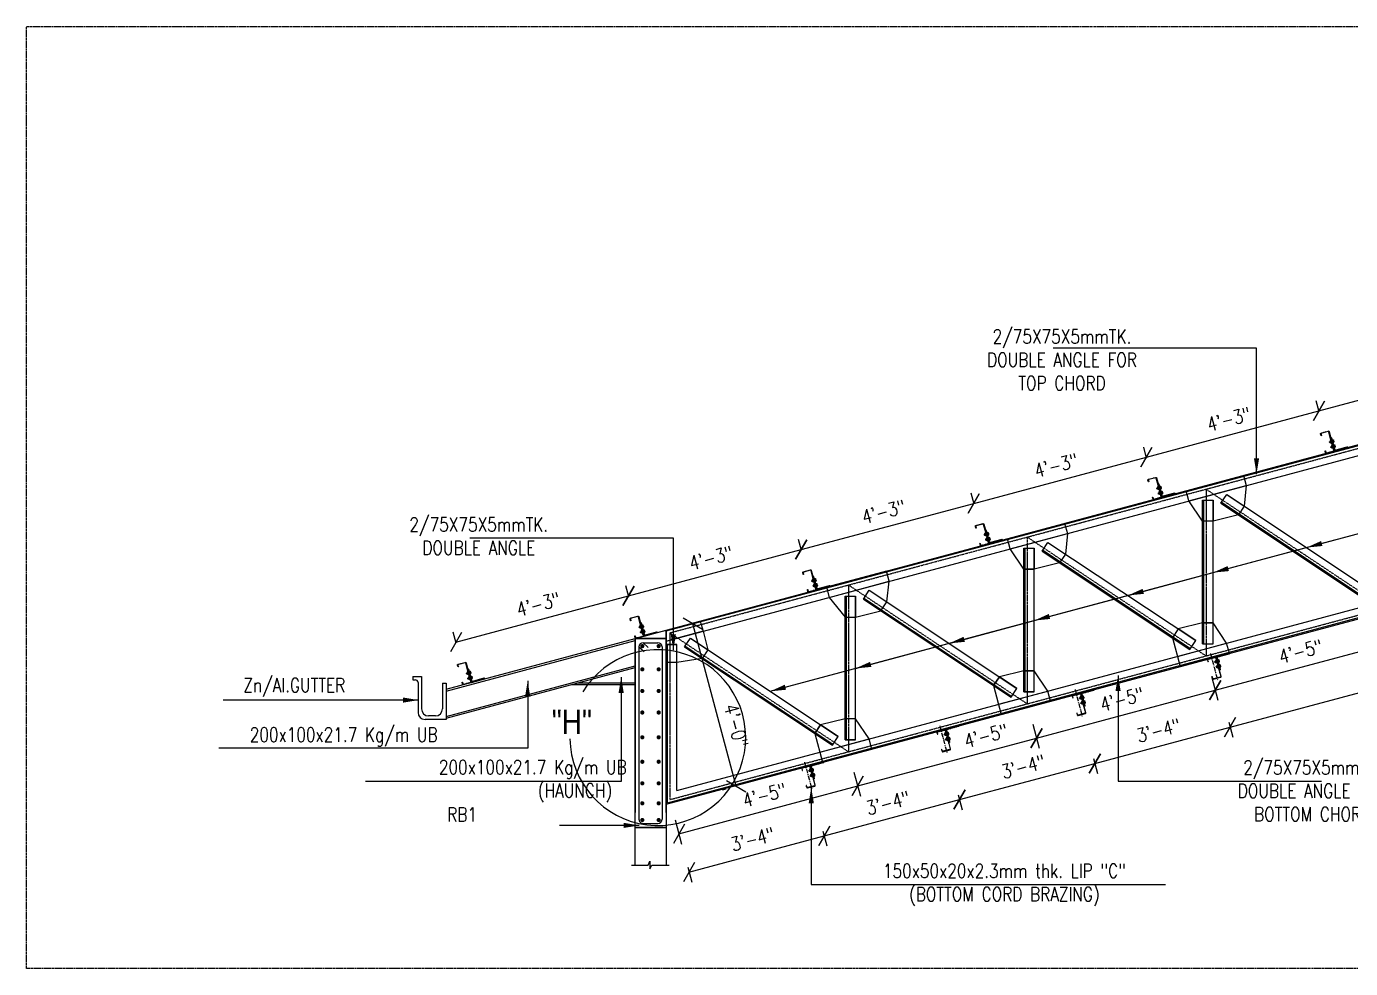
# Model space of a CAD drawing. Extents: x -95606 to 113309, y -42160 to -940.
# Drawn here: x 103892.6 to 104270.7, y -20393.7 to -20124.7 of the extents above; entities that cross this region are included whole.
import ezdxf

# ---------------------------------------------------------------- set-up
doc = ezdxf.new("R2010")
doc.units = 0
doc.header["$LTSCALE"] = 0.02
doc.header["$MEASUREMENT"] = 0
doc.header["$PDMODE"] = 3
doc.header["$PDSIZE"] = -2
for name, pattern in [('CENTER', [50.8, 31.75, -6.35, 6.35, -6.35]), ('CENTERX2', [101.6, 63.5, -12.7, 12.7, -12.7]), ('DASHEDX2', [1.5, 1, -0.5])]:
    doc.linetypes.add(name, pattern=pattern)
doc.layers.get('0').update_dxf_attribs({"linetype": 'CONTINUOUS'})
doc.layers.get('DEFPOINTS').update_dxf_attribs({"linetype": 'CONTINUOUS'})
for name, color, linetype in [('5T', 4, 'CONTINUOUS'), ('A-C PURLIN', 1, 'CONTINUOUS'), ('A-DIM', 1, 'CONTINUOUS'), ('A-GRID', 7, 'CENTERX2'), ('A-OL', 2, 'CONTINUOUS'), ('A-P FRAME', 4, 'CONTINUOUS'), ('A-WELD', 6, 'CONTINUOUS'), ('DIM', 7, 'CONTINUOUS'), ('dimentions', 8, 'CONTINUOUS'), ('EXLINE', 33, 'CONTINUOUS'), ('G-GRID', 7, 'CENTERX2'), ('GUSSET', 1, 'CONTINUOUS'), ('OL', 2, 'CONTINUOUS'), ('RF', 5, 'CONTINUOUS'), ('RF5', 6, 'CONTINUOUS'), ('S-DIM', 7, 'CONTINUOUS'), ('S-TXT', 2, 'CONTINUOUS')]:
    doc.layers.add(name, color=color, linetype=linetype)
doc.layers.add('Layer4', color=4, linetype='CONTINUOUS', lineweight=25)
doc.styles.add('ROMANC', font='romanc.shx')
doc.styles.add('style9', font='romans.shx', dxfattribs={"width": 0.8, "height": 4})
doc.dimstyles.new('TEXT-14', dxfattribs={"dimtxt": 4, "dimasz": 4.5, "dimexe": 3, "dimexo": 6, "dimgap": 2, "dimtad": 1, "dimdec": 0, "dimrnd": 0.5, "dimzin": 1, "dimdsep": 46, "dimlunit": 4, "dimtxsty": 'style9', "dimblk": 'OBLIQUE', "dimcen": 72.09, "dimclrd": 1, "dimclre": 1, "dimclrt": 2, "dimadec": 0, "dimazin": 0, "dimtfac": 1, "dimtdec": 0, "dimtofl": 0, "dimtmove": 0, "dimatfit": 3, "dimfxl": 1, "dimfrac": 2, "dimtolj": 1, "dimtzin": 0, "dimlwd": -1, "dimarcsym": 0})

# ---------------------------------------------------------------- blocks, each defined once
blk = doc.blocks.new('_Oblique')
at = {"color": 0, "linetype": 'ByBlock', "lineweight": -2}
blk.add_line((-0.5, -0.5), (0.5, 0.5), dxfattribs=at)
blk = doc.blocks.new('*D17')
at = {"layer": 'DEFPOINTS', "color": 0, "lineweight": -2, "transparency": 16777216}
for p in [(104127.35, -20331.82), (104129.97, -20341.6), (104076.29, -20345.5)]:
    blk.add_point(p, dxfattribs=at)
at = {"layer": 'dimentions', "color": 1, "lineweight": -2, "transparency": 16777216}
for p, q in [((104128.9, -20337.61), (104130.74, -20344.5)), ((104077.84, -20351.29), (104079.69, -20358.18))]:
    blk.add_line(p, q, dxfattribs=at)
at = {"layer": 'dimentions', "color": 1, "transparency": 16777216}
blk.add_line((104078.91, -20355.28), (104129.97, -20341.6), dxfattribs=at)
at = {"layer": 'dimentions', "color": 1, "transparency": 16777216, "xscale": 4.5, "yscale": 4.5, "zscale": 4.5}
for p, rotation in [((104129.97, -20341.6), 15.00003842731203), ((104078.91, -20355.28), 195.000038427312)]:
    blk.add_blockref('_Oblique', p, dxfattribs=dict(at, rotation=rotation))
at = {"layer": 'dimentions', "color": 2, "transparency": 16777216, "insert": (104103.31, -20344.21), "char_height": 4, "attachment_point": 5, "rotation": 15, "style": 'style9'}
blk.add_mtext('\\A1;4\'-5"', dxfattribs=at)
blk = doc.blocks.new('*D18')
at = {"layer": 'DEFPOINTS', "color": 0, "lineweight": -2, "transparency": 16777216}
for p in [(104178.4, -20318.14), (104181.02, -20327.92), (104127.35, -20331.82)]:
    blk.add_point(p, dxfattribs=at)
at = {"layer": 'dimentions', "color": 1, "lineweight": -2, "transparency": 16777216}
for p, q in [((104179.96, -20323.93), (104181.8, -20330.82)), ((104128.9, -20337.61), (104130.74, -20344.5))]:
    blk.add_line(p, q, dxfattribs=at)
at = {"layer": 'dimentions', "color": 1, "transparency": 16777216}
blk.add_line((104129.97, -20341.6), (104181.02, -20327.92), dxfattribs=at)
at = {"layer": 'dimentions', "color": 1, "transparency": 16777216, "xscale": 4.5, "yscale": 4.5, "zscale": 4.5}
for p, rotation in [((104181.02, -20327.92), 14.99996157265496), ((104129.97, -20341.6), 194.999961572655)]:
    blk.add_blockref('_Oblique', p, dxfattribs=dict(at, rotation=rotation))
at = {"layer": 'dimentions', "color": 2, "transparency": 16777216, "insert": (104166.57, -20327.26), "char_height": 4, "attachment_point": 5, "rotation": 15, "style": 'style9'}
blk.add_mtext('\\A1;4\'-5"', dxfattribs=at)
blk = doc.blocks.new('*D19')
at = {"layer": 'DEFPOINTS', "color": 0, "lineweight": -2, "transparency": 16777216}
for p in [(104229.46, -20304.46), (104232.08, -20314.24), (104178.4, -20318.14)]:
    blk.add_point(p, dxfattribs=at)
at = {"layer": 'dimentions', "color": 1, "lineweight": -2, "transparency": 16777216}
for p, q in [((104231.01, -20310.25), (104232.86, -20317.14)), ((104179.96, -20323.93), (104181.8, -20330.82))]:
    blk.add_line(p, q, dxfattribs=at)
at = {"layer": 'dimentions', "color": 1, "transparency": 16777216}
blk.add_line((104181.02, -20327.92), (104232.08, -20314.24), dxfattribs=at)
at = {"layer": 'dimentions', "color": 1, "transparency": 16777216, "xscale": 4.5, "yscale": 4.5, "zscale": 4.5}
for p, rotation in [((104232.08, -20314.24), 15.00000000000257), ((104181.02, -20327.92), 195.0000000000026)]:
    blk.add_blockref('_Oblique', p, dxfattribs=dict(at, rotation=rotation))
at = {"layer": 'dimentions', "color": 2, "transparency": 16777216, "insert": (104205.42, -20316.85), "char_height": 4, "attachment_point": 5, "rotation": 15, "style": 'style9'}
blk.add_mtext('\\A1;4\'-5"', dxfattribs=at)
blk = doc.blocks.new('*D20')
at = {"layer": 'DEFPOINTS', "color": 0, "lineweight": -2, "transparency": 16777216}
for p in [(104280.52, -20290.78), (104283.14, -20300.56), (104229.46, -20304.46)]:
    blk.add_point(p, dxfattribs=at)
at = {"layer": 'dimentions', "color": 1, "lineweight": -2, "transparency": 16777216}
for p, q in [((104282.07, -20296.57), (104283.91, -20303.46)), ((104231.01, -20310.25), (104232.86, -20317.14))]:
    blk.add_line(p, q, dxfattribs=at)
at = {"layer": 'dimentions', "color": 1, "transparency": 16777216}
blk.add_line((104232.08, -20314.24), (104283.14, -20300.56), dxfattribs=at)
at = {"layer": 'dimentions', "color": 1, "transparency": 16777216, "xscale": 4.5, "yscale": 4.5, "zscale": 4.5}
for p, rotation in [((104283.14, -20300.56), 15.00005253546827), ((104232.08, -20314.24), 195.0000525354683)]:
    blk.add_blockref('_Oblique', p, dxfattribs=dict(at, rotation=rotation))
at = {"layer": 'dimentions', "color": 2, "transparency": 16777216, "insert": (104256.47, -20303.17), "char_height": 4, "attachment_point": 5, "rotation": 15.0001, "style": 'style9'}
blk.add_mtext('\\A1;4\'-5"', dxfattribs=at)
blk = doc.blocks.new('A BOLT')
at = {"layer": 'GUSSET'}
h = blk.add_hatch(dxfattribs=at)
h.set_pattern_fill('LINE', color=8, scale=12.375, angle=107, style=0)
h.set_pattern_definition([(286.416, (-3737.1646, 76954.9778), (1.483816784, 0.437161318), [])])
edge = h.paths.add_edge_path()
edge.add_line((7, -1.2), (11.8, 0.3))
edge.add_ellipse((11.2, 2.4), major_axis=(1.59, 1.59), ratio=1, start_angle=241.416, end_angle=331.416)
edge.add_line((13.3, 3.1), (13.1, 3.8))
edge.add_line((13.1, 3.8), (12.9, 4.6))
edge.add_ellipse((10.7, 3.9), major_axis=(1.59, 1.59), ratio=1, start_angle=331.416, end_angle=421.416)
edge.add_line((10.1, 6.1), (7.5, 5.3))
edge.add_line((7.5, 5.3), (5.3, 4.7))
edge.add_ellipse((5.9, 2.5), major_axis=(1.59, 1.59), ratio=1, start_angle=331.416, end_angle=421.416, ccw=False)
edge.add_line((8, 3.1), (8.3, 2.4))
edge.add_line((8.3, 2.4), (8.5, 1.6))
edge.add_ellipse((6.3, 1), major_axis=(1.59, 1.59), ratio=1, start_angle=241.416, end_angle=331.416, ccw=False)
at = {"layer": 'A-GRID'}
blk.add_line((15.8, 4.6), (-20.1, -5.9), dxfattribs=at)
at = {"layer": 'A-OL', "color": 1, "linetype": 'DASHEDX2'}
for p, q in [((-12.7, 8.6), (-11.9, 8.9)), ((-2.5, 11.6), (-3.3, 11.4)), ((-6, -14.1), (-5.2, -13.8)), ((4.2, -11.1), (3.3, -11.4))]:
    blk.add_line(p, q, dxfattribs=at)
at = {"layer": 'A-OL', "color": 1}
for p, q in [((-5.2, -13.8), (-11.9, 8.9)), ((3.3, -11.4), (-3.3, 11.4))]:
    blk.add_line(p, q, dxfattribs=at)
at = {"layer": 'OL'}
for p, q in [((-12.7, 8.6), (-6, -14.1)), ((-2.5, 11.6), (4.2, -11.1)), ((9.2, 5.8), (-0.1, 3.1))]:
    blk.add_line(p, q, dxfattribs=at)
for points in [[(-12.3, 7), (-16.9, 5.6, 0.414214), (-18.5, 2.8), (-18.1, 1.6)], [(-10.2, 0.2), (-14.9, -1.2, -0.414214), (-17.7, 0.3), (-18.1, 1.6)], [(-2, 10), (2.7, 11.3, -0.414214), (5.5, 9.8), (5.9, 8.6)], [(0, 3.1), (4.7, 4.5, 0.414214), (6.2, 7.3), (5.9, 8.6)], [(8.3, 2.4), (8, 3.1, 0.414214), (5.3, 4.7), (2.7, 3.9)], [(8.3, 2.4), (8.5, 1.6, -0.414214), (7, -1.2), (2.9, -2.4)], [(13.1, 3.8), (13.3, 3.1, -0.414214), (11.8, 0.3), (4.5, -1.9)], [(13.1, 3.8), (12.9, 4.6, 0.414214), (10.1, 6.1), (4.6, 4.5)], [(-16.8, -4.9), (-17, -4.2, -0.414214), (-15.5, -1.4), (-12.9, -0.6)], [(-16.8, -4.9), (-16.5, -5.7, 0.414214), (-13.7, -7.2), (-9.7, -6)], [(-8.5, -5.7), (-13.2, -7.1, 0.414214), (-14.7, -9.9), (-14.4, -11.1)], [(-6.5, -12.5), (-11.2, -13.9, -0.414214), (-14, -12.4), (-14.4, -11.1)], [(1.8, -2.7), (6.4, -1.3, -0.414214), (9.2, -2.8), (9.6, -4.1)], [(3.8, -9.5), (8.4, -8.2, 0.414214), (10, -5.4), (9.6, -4.1)]]:
    blk.add_lwpolyline(points, format="xyb", dxfattribs=at)
for points in [[(-0.9, 2.9), (-9.4, 0.4)], [(8.2, 5.5), (7.8, 5.4), (-0.1, 3.1)], [(-7.7, -5.3), (0.8, -2.8)]]:
    blk.add_lwpolyline(points, dxfattribs=at)
blk = doc.blocks.new('RT8-LIP')
at = {"layer": 'A-C PURLIN'}
h = blk.add_hatch(dxfattribs=at)
h.set_pattern_fill('STEEL', color=256, scale=8, angle=16.708, style=0)
h.set_pattern_definition([(61.708, (-15390.126, -58951.48), (-22.365806, 12.038718), []), (61.708, (-15393.777, -58939.315), (-22.365806, 12.038718), [])])
h.paths.add_polyline_path([(-50.1, 64.3), (-69.8, 129.9, -0.414214), (-66.4, 136.1), (-19.5, 150.2, -0.414214), (-13.3, 146.9), (-10.3, 136.8, 0.490314), (-8.8, 136.3, 0.490314), (-7.9, 137.5), (-11.6, 150, 0.414214), (-17.8, 153.3), (-69.6, 137.8, 0.414214), (-72.9, 131.6), (-52.5, 63.6), (-32.1, -4.4, 0.414214), (-25.9, -7.8), (25.9, 7.8, 0.414214), (29.2, 14), (25.5, 26.4, 0.490314), (24, 27, 0.490314), (23.1, 25.7), (26.1, 15.7, -0.414214), (22.7, 9.4), (-24.2, -4.6, -0.414214), (-30.4, -1.3)])
h = blk.add_hatch(dxfattribs=at)
h.set_pattern_fill('STEEL', color=256, scale=11, angle=106.708, style=0)
h.set_pattern_definition([(151.708, (-15373.637, -58962.002), (-16.553237, -30.752983), []), (151.708, (-15390.362, -58967.023), (-16.553237, -30.752983), [])])
h.paths.add_polyline_path([(-60.7, 86.2, 0.414214), (-64.1, 80), (-39.6, -1.4, -0.414214), (-43, -7.7), (-124.4, -32.1, 0.414214), (-127.7, -38.3), (-31.9, -9.6)])
for points in [[(24.2, 27.1), (23.7, 27, 0.414214), (23.1, 25.7), (26.1, 15.7, -0.414214), (22.7, 9.4), (-24.2, -4.6, -0.414214), (-30.4, -1.3), (-50.1, 64.3), (-69.8, 129.9, -0.414214), (-66.4, 136.1), (-19.5, 150.2, -0.414214), (-13.3, 146.9), (-10.3, 136.8, 0.414214), (-9, 136.2), (-8.5, 136.3, 0.414214), (-7.9, 137.5), (-11.6, 150, 0.414214), (-17.8, 153.3), (-69.6, 137.8, 0.414214), (-72.9, 131.6), (-52.5, 63.6), (-32.1, -4.4, 0.414214), (-25.9, -7.8), (25.9, 7.8, 0.414214), (29.2, 14), (25.5, 26.4, 0.414214)], [(-60.7, 86.2), (-31.9, -9.6), (-127.7, -38.3), (-127.7, -38.3, -0.414214), (-124.4, -32.1), (-43, -7.7, 0.414214), (-39.6, -1.4), (-64.1, 80, -0.414214), (-60.7, 86.2)]]:
    blk.add_lwpolyline(points, format="xyb", close=True, dxfattribs=at)
blk = doc.blocks.new('A$C7F18320F')
at = {"layer": 'A-C PURLIN', "xscale": 0.03999999999769976, "yscale": 0.03999999999769976, "zscale": 0.03999999999769976, "rotation": 357.2919999998659}
blk.add_blockref('RT8-LIP', (1.29, 0.32), dxfattribs=at)
at = {"layer": 'A-WELD', "xscale": 0.03999999999769976, "yscale": 0.03999999999769976, "zscale": 0.03999999999769976, "rotation": 357.2919999998659}
for p in [(-0.54, 2.81), (-0.18, 1.36)]:
    blk.add_blockref('A BOLT', p, dxfattribs=at)
blk = doc.blocks.new('*D27')
at = {"layer": 'DEFPOINTS', "color": 0, "lineweight": -2, "transparency": 16777216}
for p in [(104082.88, -20295.28), (104084.76, -20294.78), (104097.18, -20341.14)]:
    blk.add_point(p, dxfattribs=at)
at = {"layer": 'dimentions', "color": 1, "transparency": 16777216}
blk.add_line((104095.3, -20341.65), (104082.88, -20295.28), dxfattribs=at)
at = {"layer": 'dimentions', "color": 1, "lineweight": -2, "transparency": 16777216}
for p, q in [((104078.96, -20296.33), (104079.98, -20296.06)), ((104091.38, -20342.7), (104092.41, -20342.42))]:
    blk.add_line(p, q, dxfattribs=at)
at = {"layer": 'dimentions', "color": 1, "transparency": 16777216, "xscale": 4.5, "yscale": 4.5, "zscale": 4.5}
for p, rotation in [((104082.88, -20295.28), 104.9999999999965), ((104095.3, -20341.65), 284.9999999999965)]:
    blk.add_blockref('_Oblique', p, dxfattribs=dict(at, rotation=rotation))
at = {"layer": 'dimentions', "color": 2, "transparency": 16777216, "insert": (104095.22, -20324.41), "char_height": 4, "attachment_point": 5, "rotation": 285, "style": 'style9'}
blk.add_mtext('\\A1;4\'-0"', dxfattribs=at)
blk = doc.blocks.new('*D30')
at = {"layer": 'DEFPOINTS', "color": 0, "lineweight": -2, "transparency": 16777216}
for p in [(104163.12, -20260.9), (104164.74, -20266.95), (104115.45, -20280.16)]:
    blk.add_point(p, dxfattribs=at)
at = {"layer": 'dimentions', "color": 1, "lineweight": -2, "transparency": 16777216}
for p, q in [((104163.19, -20261.15), (104162.35, -20258.01)), ((104113.89, -20274.36), (104113.05, -20271.22))]:
    blk.add_line(p, q, dxfattribs=at)
at = {"layer": 'dimentions', "color": 1, "transparency": 16777216}
blk.add_line((104113.83, -20274.11), (104163.12, -20260.9), dxfattribs=at)
at = {"layer": 'dimentions', "color": 1, "transparency": 16777216, "xscale": 4.5, "yscale": 4.5, "zscale": 4.5}
for p, rotation in [((104163.12, -20260.9), 14.99999999999684), ((104113.83, -20274.11), 194.9999999999968)]:
    blk.add_blockref('_Oblique', p, dxfattribs=dict(at, rotation=rotation))
at = {"layer": 'dimentions', "color": 2, "transparency": 16777216, "insert": (104137.34, -20263.28), "char_height": 4, "attachment_point": 5, "rotation": 15, "style": 'style9'}
blk.add_mtext('\\A1;4\'-3"', dxfattribs=at)
blk = doc.blocks.new('*D31')
at = {"layer": 'DEFPOINTS', "color": 0, "lineweight": -2, "transparency": 16777216}
for p in [(104212.42, -20247.69), (104214.04, -20253.74), (104164.74, -20266.95)]:
    blk.add_point(p, dxfattribs=at)
at = {"layer": 'dimentions', "color": 1, "lineweight": -2, "transparency": 16777216}
for p, q in [((104212.49, -20247.94), (104211.65, -20244.8)), ((104163.19, -20261.15), (104162.35, -20258.01))]:
    blk.add_line(p, q, dxfattribs=at)
at = {"layer": 'dimentions', "color": 1, "transparency": 16777216}
blk.add_line((104163.12, -20260.9), (104212.42, -20247.69), dxfattribs=at)
at = {"layer": 'dimentions', "color": 1, "transparency": 16777216, "xscale": 4.5, "yscale": 4.5, "zscale": 4.5}
for p, rotation in [((104212.42, -20247.69), 15.00000000000502), ((104163.12, -20260.9), 195.000000000005)]:
    blk.add_blockref('_Oblique', p, dxfattribs=dict(at, rotation=rotation))
at = {"layer": 'dimentions', "color": 2, "transparency": 16777216, "insert": (104186.64, -20250.07), "char_height": 4, "attachment_point": 5, "rotation": 15, "style": 'style9'}
blk.add_mtext('\\A1;4\'-3"', dxfattribs=at)
blk = doc.blocks.new('*D32')
at = {"layer": 'DEFPOINTS', "color": 0, "lineweight": -2, "transparency": 16777216}
for p in [(104261.72, -20234.49), (104263.34, -20240.53), (104214.04, -20253.74)]:
    blk.add_point(p, dxfattribs=at)
at = {"layer": 'dimentions', "color": 1, "transparency": 16777216}
blk.add_line((104212.42, -20247.69), (104261.72, -20234.49), dxfattribs=at)
at = {"layer": 'dimentions', "color": 1, "lineweight": -2, "transparency": 16777216}
for p, q in [((104261.79, -20234.73), (104260.94, -20231.59)), ((104212.49, -20247.94), (104211.65, -20244.8))]:
    blk.add_line(p, q, dxfattribs=at)
at = {"layer": 'dimentions', "color": 1, "transparency": 16777216, "xscale": 4.5, "yscale": 4.5, "zscale": 4.5}
for p, rotation in [((104261.72, -20234.49), 14.99999999999684), ((104212.42, -20247.69), 194.9999999999968)]:
    blk.add_blockref('_Oblique', p, dxfattribs=dict(at, rotation=rotation))
at = {"layer": 'dimentions', "color": 2, "transparency": 16777216, "insert": (104235.94, -20236.86), "char_height": 4, "attachment_point": 5, "rotation": 15, "style": 'style9'}
blk.add_mtext('\\A1;4\'-3"', dxfattribs=at)
blk = doc.blocks.new('*D33')
at = {"layer": 'DEFPOINTS', "color": 0, "lineweight": -2, "transparency": 16777216}
for p in [(104311.02, -20221.28), (104312.64, -20227.32), (104263.34, -20240.53)]:
    blk.add_point(p, dxfattribs=at)
at = {"layer": 'dimentions', "color": 1, "lineweight": -2, "transparency": 16777216}
for p, q in [((104311.09, -20221.53), (104310.24, -20218.38)), ((104261.79, -20234.73), (104260.94, -20231.59))]:
    blk.add_line(p, q, dxfattribs=at)
at = {"layer": 'dimentions', "color": 1, "transparency": 16777216}
blk.add_line((104261.72, -20234.49), (104311.02, -20221.28), dxfattribs=at)
at = {"layer": 'dimentions', "color": 1, "transparency": 16777216, "xscale": 4.5, "yscale": 4.5, "zscale": 4.5}
for p, rotation in [((104311.02, -20221.28), 14.99999999997487), ((104261.72, -20234.49), 194.9999999999749)]:
    blk.add_blockref('_Oblique', p, dxfattribs=dict(at, rotation=rotation))
at = {"layer": 'dimentions', "color": 2, "transparency": 16777216, "insert": (104285.24, -20223.65), "char_height": 4, "attachment_point": 5, "rotation": 15, "style": 'style9'}
blk.add_mtext('\\A1;4\'-3"', dxfattribs=at)
blk = doc.blocks.new('*D38')
at = {"layer": 'DEFPOINTS', "color": 0, "lineweight": -2, "transparency": 16777216}
for p in [(104113.83, -20274.11), (104115.45, -20280.16), (104066.15, -20293.37)]:
    blk.add_point(p, dxfattribs=at)
at = {"layer": 'dimentions', "color": 1, "lineweight": -2, "transparency": 16777216}
for p, q in [((104113.89, -20274.36), (104113.05, -20271.22)), ((104064.59, -20287.57), (104063.75, -20284.43))]:
    blk.add_line(p, q, dxfattribs=at)
at = {"layer": 'dimentions', "color": 1, "transparency": 16777216}
blk.add_line((104064.53, -20287.32), (104113.83, -20274.11), dxfattribs=at)
at = {"layer": 'dimentions', "color": 1, "transparency": 16777216, "xscale": 4.5, "yscale": 4.5, "zscale": 4.5}
for p, rotation in [((104113.83, -20274.11), 14.99999999999684), ((104064.53, -20287.32), 194.9999999999968)]:
    blk.add_blockref('_Oblique', p, dxfattribs=dict(at, rotation=rotation))
at = {"layer": 'dimentions', "color": 2, "transparency": 16777216, "insert": (104088.04, -20276.49), "char_height": 4, "attachment_point": 5, "rotation": 15, "style": 'style9'}
blk.add_mtext('\\A1;4\'-3"', dxfattribs=at)
blk = doc.blocks.new('*D39')
at = {"layer": 'DEFPOINTS', "color": 0, "lineweight": -2, "transparency": 16777216}
for p in [(104064.53, -20287.32), (104066.15, -20293.37), (104016.85, -20306.58)]:
    blk.add_point(p, dxfattribs=at)
at = {"layer": 'dimentions', "color": 1, "lineweight": -2, "transparency": 16777216}
for p, q in [((104064.59, -20287.57), (104063.75, -20284.43)), ((104015.3, -20300.78), (104014.45, -20297.63))]:
    blk.add_line(p, q, dxfattribs=at)
at = {"layer": 'dimentions', "color": 1, "transparency": 16777216}
blk.add_line((104015.23, -20300.53), (104064.53, -20287.32), dxfattribs=at)
at = {"layer": 'dimentions', "color": 1, "transparency": 16777216, "xscale": 4.5, "yscale": 4.5, "zscale": 4.5}
for p, rotation in [((104064.53, -20287.32), 14.99999999951527), ((104015.23, -20300.53), 194.9999999995153)]:
    blk.add_blockref('_Oblique', p, dxfattribs=dict(at, rotation=rotation))
at = {"layer": 'dimentions', "color": 2, "transparency": 16777216, "insert": (104038.74, -20289.7), "char_height": 4, "attachment_point": 5, "rotation": 15, "style": 'style9'}
blk.add_mtext('\\A1;4\'-3"', dxfattribs=at)
blk = doc.blocks.new('*D59')
at = {"layer": 'DEFPOINTS', "color": 0, "lineweight": -2, "transparency": 16777216}
for p in [(104118.5, -20348.68), (104120.42, -20355.85), (104079.86, -20359.03)]:
    blk.add_point(p, dxfattribs=at)
at = {"layer": 'dimentions', "color": 1, "transparency": 16777216}
blk.add_line((104081.78, -20366.2), (104120.42, -20355.85), dxfattribs=at)
at = {"layer": 'dimentions', "color": 1, "lineweight": -2, "transparency": 16777216}
for p, q in [((104120.05, -20354.47), (104121.2, -20358.74)), ((104081.42, -20364.83), (104082.56, -20369.1))]:
    blk.add_line(p, q, dxfattribs=at)
at = {"layer": 'dimentions', "color": 1, "transparency": 16777216, "xscale": 4.5, "yscale": 4.5, "zscale": 4.5}
for p, rotation in [((104120.42, -20355.85), 14.99999999954969), ((104081.78, -20366.2), 194.9999999995497)]:
    blk.add_blockref('_Oblique', p, dxfattribs=dict(at, rotation=rotation))
at = {"layer": 'dimentions', "color": 2, "transparency": 16777216, "insert": (104099.97, -20356.79), "char_height": 4, "attachment_point": 5, "rotation": 15, "style": 'style9'}
blk.add_mtext('\\A1;3\'-4"', dxfattribs=at)
blk = doc.blocks.new('*D60')
at = {"layer": 'DEFPOINTS', "color": 0, "lineweight": -2, "transparency": 16777216}
for p in [(104157.14, -20338.32), (104118.5, -20348.68), (104159.06, -20345.49)]:
    blk.add_point(p, dxfattribs=at)
at = {"layer": 'dimentions', "color": 1, "lineweight": -2, "transparency": 16777216}
for p, q in [((104158.69, -20344.12), (104159.84, -20348.39)), ((104120.05, -20354.47), (104121.2, -20358.74))]:
    blk.add_line(p, q, dxfattribs=at)
at = {"layer": 'dimentions', "color": 1, "transparency": 16777216}
blk.add_line((104120.42, -20355.85), (104159.06, -20345.49), dxfattribs=at)
at = {"layer": 'dimentions', "color": 1, "transparency": 16777216, "xscale": 4.5, "yscale": 4.5, "zscale": 4.5}
for p, rotation in [((104159.06, -20345.49), 14.9999999995443), ((104120.42, -20355.85), 194.9999999995443)]:
    blk.add_blockref('_Oblique', p, dxfattribs=dict(at, rotation=rotation))
at = {"layer": 'dimentions', "color": 2, "transparency": 16777216, "insert": (104138.61, -20346.44), "char_height": 4, "attachment_point": 5, "rotation": 15, "style": 'style9'}
blk.add_mtext('\\A1;3\'-4"', dxfattribs=at)
blk = doc.blocks.new('*D61')
at = {"layer": 'DEFPOINTS', "color": 0, "lineweight": -2, "transparency": 16777216}
for p in [(104195.78, -20327.97), (104197.7, -20335.14), (104157.14, -20338.32)]:
    blk.add_point(p, dxfattribs=at)
at = {"layer": 'dimentions', "color": 1, "transparency": 16777216}
blk.add_line((104159.06, -20345.49), (104197.7, -20335.14), dxfattribs=at)
at = {"layer": 'dimentions', "color": 1, "lineweight": -2, "transparency": 16777216}
for p, q in [((104197.33, -20333.77), (104198.47, -20338.04)), ((104158.69, -20344.12), (104159.84, -20348.39))]:
    blk.add_line(p, q, dxfattribs=at)
at = {"layer": 'dimentions', "color": 1, "transparency": 16777216, "xscale": 4.5, "yscale": 4.5, "zscale": 4.5}
for p, rotation in [((104197.7, -20335.14), 14.9999999995443), ((104159.06, -20345.49), 194.9999999995443)]:
    blk.add_blockref('_Oblique', p, dxfattribs=dict(at, rotation=rotation))
at = {"layer": 'dimentions', "color": 2, "transparency": 16777216, "insert": (104177.24, -20336.08), "char_height": 4, "attachment_point": 5, "rotation": 15, "style": 'style9'}
blk.add_mtext('\\A1;3\'-4"', dxfattribs=at)
blk = doc.blocks.new('*D62')
at = {"layer": 'DEFPOINTS', "color": 0, "lineweight": -2, "transparency": 16777216}
for p in [(104234.41, -20317.62), (104236.33, -20324.79), (104195.78, -20327.97)]:
    blk.add_point(p, dxfattribs=at)
at = {"layer": 'dimentions', "color": 1, "transparency": 16777216}
blk.add_line((104197.7, -20335.14), (104236.33, -20324.79), dxfattribs=at)
at = {"layer": 'dimentions', "color": 1, "lineweight": -2, "transparency": 16777216}
for p, q in [((104235.97, -20323.41), (104237.11, -20327.69)), ((104197.33, -20333.77), (104198.47, -20338.04))]:
    blk.add_line(p, q, dxfattribs=at)
at = {"layer": 'dimentions', "color": 1, "transparency": 16777216, "xscale": 4.5, "yscale": 4.5, "zscale": 4.5}
for p, rotation in [((104236.33, -20324.79), 14.99999999954969), ((104197.7, -20335.14), 194.9999999995497)]:
    blk.add_blockref('_Oblique', p, dxfattribs=dict(at, rotation=rotation))
at = {"layer": 'dimentions', "color": 2, "transparency": 16777216, "insert": (104215.88, -20325.73), "char_height": 4, "attachment_point": 5, "rotation": 15, "style": 'style9'}
blk.add_mtext('\\A1;3\'-4"', dxfattribs=at)
blk = doc.blocks.new('*D64')
at = {"layer": 'DEFPOINTS', "color": 0, "lineweight": -2, "transparency": 16777216}
for p in [(104340.6, -20289.16), (104342.53, -20296.33), (104234.41, -20317.62)]:
    blk.add_point(p, dxfattribs=at)
at = {"layer": 'dimentions', "color": 1, "lineweight": -2, "transparency": 16777216}
for p, q in [((104342.16, -20294.96), (104343.3, -20299.23)), ((104235.97, -20323.41), (104237.11, -20327.69))]:
    blk.add_line(p, q, dxfattribs=at)
at = {"layer": 'dimentions', "color": 1, "transparency": 16777216}
blk.add_line((104236.33, -20324.79), (104342.53, -20296.33), dxfattribs=at)
at = {"layer": 'dimentions', "color": 1, "transparency": 16777216, "xscale": 4.5, "yscale": 4.5, "zscale": 4.5}
for p, rotation in [((104342.53, -20296.33), 14.99999999954882), ((104236.33, -20324.79), 194.9999999995488)]:
    blk.add_blockref('_Oblique', p, dxfattribs=dict(at, rotation=rotation))
at = {"layer": 'dimentions', "color": 2, "transparency": 16777216, "insert": (104288.3, -20306.33), "char_height": 4, "attachment_point": 5, "rotation": 15, "style": 'style9'}
blk.add_mtext('\\A1;9\'-2"', dxfattribs=at)

msp = doc.modelspace()

# ---------------------------------------------------------------- linework, layer by layer
at = {"layer": 'A-DIM', "ltscale": 2}
for p, q in [((104012.398, -20314.478), (104066.397, -20300.009)), ((104012.398, -20321.725), (104066.397, -20307.256)), ((104050.051, -20312.152), (104066.397, -20312.152))]:
    msp.add_line(p, q, dxfattribs=at)
at = {"layer": 'A-GRID'}
for p, q in [((104230.693, -20303.74), (104232.726, -20311.326)), ((104192.056, -20314.093), (104194.089, -20321.679)), ((104153.419, -20324.446), (104155.452, -20332.031)), ((104114.782, -20334.798), (104116.815, -20342.384))]:
    msp.add_line(p, q, dxfattribs=at)
at = {"layer": 'A-P FRAME', "color": 2}
for p, q in [((104002.869, -20310.29), (104002.869, -20311.29)), ((104002.869, -20310.29), (104005.398, -20310.29)), ((104005.398, -20310.29), (104005.398, -20319.585)), ((104002.869, -20311.29), (104003.598, -20311.29)), ((104004.398, -20312.09), (104004.398, -20320.585)), ((104011.398, -20312.278), (104011.398, -20319.585)), ((104011.398, -20312.278), (104012.398, -20312.278)), ((104012.398, -20312.278), (104012.398, -20322.585)), ((104012.398, -20312.278), (104012.398, -20322.585)), ((104009.398, -20321.585), (104007.398, -20321.585)), ((104012.398, -20322.585), (104006.398, -20322.585))]:
    msp.add_line(p, q, dxfattribs=at)
for centre, radius, start, end in [((104003.598, -20312.09), 0.8, 0, 90), ((104006.398, -20320.585), 2, 180, 270), ((104007.398, -20319.585), 2, 180, 270), ((104009.398, -20319.585), 2, 270, 0)]:
    msp.add_arc(centre, radius, start, end, dxfattribs=at)
at = {"layer": 'EXLINE', "color": 2}
for p, q in [((104012.398, -20313.961), (104066.397, -20299.491)), ((104012.398, -20322.243), (104066.397, -20307.774)), ((104012.398, -20313.961), (104012.398, -20320.172)), ((104048.185, -20312.654), (104066.397, -20312.654))]:
    msp.add_line(p, q, dxfattribs=at)
at = {"layer": 'EXLINE'}
for p, q in [((104066.397, -20299.491), (104066.397, -20349.184)), ((104075.289, -20349.184), (104075.289, -20299.491)), ((104066.397, -20364.171), (104066.397, -20349.184)), ((104075.288, -20349.184), (104075.288, -20364.172)), ((104066.395, -20353.491), (104075.288, -20353.491)), ((104066.397, -20353.491), (104075.288, -20353.491))]:
    msp.add_line(p, q, dxfattribs=at)
at = {"layer": 'G-GRID', "color": 8, "ltscale": 0.1}
for p, q in [((104076.289, -20297.877), (104535.798, -20174.752)), ((104076.289, -20345.498), (104535.798, -20222.373)), ((104229.459, -20256.833), (104229.459, -20304.456)), ((104229.459, -20256.834), (104280.515, -20290.776)), ((104178.402, -20270.514), (104178.402, -20318.137)), ((104178.402, -20270.515), (104229.459, -20304.456)), ((104127.346, -20284.195), (104127.346, -20331.817)), ((104127.346, -20284.195), (104178.402, -20318.137)), ((104076.289, -20297.876), (104127.346, -20331.817)), ((104076.289, -20297.877), (104076.289, -20345.498))]:
    msp.add_line(p, q, dxfattribs=at)
at = {"layer": 'Layer4'}
msp.add_line((104119.156, -20331.941), (104133.238, -20328.168), dxfattribs=at)
for points in [[(104224.563, -20260.216), (104240.916, -20255.835)], [(104228.459, -20266.001), (104228.459, -20260.001), (104231.459, -20260.001), (104231.459, -20266.001)], [(104238.699, -20264.178), (104233.702, -20260.856), (104235.363, -20258.358), (104240.36, -20261.679)], [(104173.506, -20273.897), (104189.859, -20269.515)], [(104187.643, -20277.858), (104182.646, -20274.537), (104184.307, -20272.038), (104189.303, -20275.36)], [(104177.402, -20279.681), (104177.402, -20273.681), (104180.402, -20273.681), (104180.402, -20279.681)], [(104121.861, -20287.735), (104138.968, -20283.152)], [(104126.346, -20293.362), (104126.346, -20287.361), (104129.346, -20287.361), (104129.346, -20293.362)], [(104136.586, -20291.539), (104131.589, -20288.217), (104133.25, -20285.719), (104138.247, -20289.04)], [(104228.459, -20295.022), (104228.459, -20301.022), (104231.459, -20301.022), (104231.459, -20295.022)], [(104085.796, -20297.399), (104076.289, -20299.946), (104076.289, -20301.189)], [(104085.53, -20305.219), (104080.533, -20301.898), (104082.194, -20299.399), (104087.19, -20302.721)], [(104219.845, -20299.266), (104224.842, -20302.588), (104226.502, -20300.089), (104221.506, -20296.768)], [(104078.289, -20306.33), (104078.289, -20301.189), (104075.289, -20301.189), (104075.289, -20306.33)], [(104221.269, -20304.58), (104235.351, -20300.807)], [(104168.788, -20312.946), (104173.785, -20316.268), (104175.446, -20313.77), (104170.449, -20310.448)], [(104177.402, -20308.702), (104177.402, -20314.702), (104180.402, -20314.702), (104180.402, -20308.702)], [(104170.212, -20318.261), (104184.294, -20314.487)], [(104117.732, -20326.627), (104122.728, -20329.949), (104124.389, -20327.45), (104119.393, -20324.129)], [(104126.346, -20322.383), (104126.346, -20328.383), (104129.346, -20328.383), (104129.346, -20322.383)]]:
    msp.add_lwpolyline(points, dxfattribs=at)
msp.add_arc((104072.885, -20327.798), 25.094, 180.80437, 148.70272, dxfattribs=at)
at = {"layer": 'RF', "color": 2, "const_width": 0.6}
for points in [[(104068.75, -20301.662, 1), (104068.15, -20301.662, 1)], [(104072.828, -20301.662, -1), (104073.428, -20301.662, -1)], [(104068.75, -20308.294, -1), (104068.15, -20308.294, -1)], [(104072.828, -20308.294, 1), (104073.428, -20308.294, 1)], [(104068.75, -20314.457, -1), (104068.15, -20314.457, -1)], [(104072.828, -20314.457, 1), (104073.428, -20314.457, 1)], [(104068.75, -20320.62, -1), (104068.15, -20320.62, -1)], [(104072.828, -20320.62, 1), (104073.428, -20320.62, 1)], [(104068.75, -20327.696, -1), (104068.15, -20327.696, -1)], [(104072.828, -20327.696, 1), (104073.428, -20327.696, 1)], [(104068.75, -20334.68, -1), (104068.15, -20334.68, -1)], [(104072.828, -20334.68, 1), (104073.428, -20334.68, 1)], [(104068.75, -20340.843, -1), (104068.15, -20340.843, -1)], [(104072.828, -20340.843, 1), (104073.428, -20340.843, 1)], [(104068.75, -20346.537, -1), (104068.15, -20346.537, -1)], [(104072.828, -20346.537, 1), (104073.428, -20346.537, 1)], [(104068.749, -20351.32, -1), (104068.149, -20351.32, -1)], [(104068.749, -20351.32, -1), (104068.149, -20351.32, -1)], [(104072.828, -20351.32, 1), (104073.428, -20351.32, 1)]]:
    msp.add_lwpolyline(points, format="xyb", close=True, dxfattribs=at)
at = {"layer": 'RF5', "color": 160}
for p, q in [((104067.489, -20301.891), (104068.988, -20303.164)), ((104067.489, -20301.891), (104067.489, -20350.345)), ((104068.689, -20300.691), (104072.889, -20300.691)), ((104068.689, -20300.691), (104070.113, -20302.041)), ((104074.089, -20301.891), (104074.089, -20351.091)), ((104067.489, -20350.345), (104067.489, -20351.091)), ((104068.689, -20352.291), (104072.888, -20352.291)), ((104068.689, -20352.291), (104072.888, -20352.291))]:
    msp.add_line(p, q, dxfattribs=at)
at = {"layer": 'RF5'}
msp.add_lwpolyline([(104066.397, -20299.491), (104075.288, -20299.491), (104075.288, -20353.491), (104066.397, -20353.491)], close=True, dxfattribs=at)
at = {"layer": 'RF5', "color": 160}
for centre, radius, start, end in [((104068.689, -20301.891), 1.2, 90, 180), ((104072.889, -20301.891), 1.2, 0, 90), ((104068.689, -20351.091), 1.2, 179.98856, 270), ((104072.888, -20351.09), 1.201, 270.0259, 359.93746)]:
    msp.add_arc(centre, radius, start, end, dxfattribs=at)
at = {"layer": 'S-DIM', "color": 2}
for p, q in [((104066.397, -20299.491), (104536.798, -20173.447)), ((104075.289, -20300.214), (104533.798, -20177.357)), ((104075.288, -20346.802), (104536.052, -20223.34)), ((104078.289, -20342.891), (104533.798, -20220.838)), ((104233.702, -20260.856), (104275.898, -20288.907)), ((104235.363, -20258.358), (104277.559, -20286.409)), ((104184.307, -20272.038), (104226.502, -20300.089)), ((104182.646, -20274.537), (104224.842, -20302.588)), ((104131.589, -20288.217), (104173.785, -20316.268)), ((104133.25, -20285.719), (104175.446, -20313.77)), ((104082.194, -20299.399), (104124.389, -20327.45)), ((104080.533, -20301.898), (104122.728, -20329.949)), ((104087.179, -20302.738), (104085.53, -20305.219)), ((104224.842, -20302.588), (104226.502, -20300.089)), ((104168.788, -20312.946), (104170.449, -20310.448)), ((104012.397, -20313.96), (104012.397, -20317.066)), ((104173.785, -20316.268), (104175.446, -20313.77)), ((104117.732, -20326.627), (104119.393, -20324.129)), ((104122.728, -20329.949), (104124.389, -20327.45))]:
    msp.add_line(p, q, dxfattribs=at)
at = {"layer": 'S-DIM', "color": 1}
for p, q in [((104075.289, -20297.315), (104536.478, -20173.74)), ((104075.609, -20346.384), (104536.478, -20222.895)), ((104228.779, -20260), (104228.779, -20301.022)), ((104233.88, -20260.589), (104276.075, -20288.641)), ((104177.722, -20273.681), (104177.722, -20314.702)), ((104182.823, -20274.27), (104225.019, -20302.321)), ((104126.666, -20287.361), (104126.666, -20328.383)), ((104131.767, -20287.951), (104173.962, -20316.002)), ((104075.609, -20346.384), (104075.609, -20301.189)), ((104080.71, -20301.631), (104122.906, -20329.682))]:
    msp.add_line(p, q, dxfattribs=at)
at = {"layer": 'S-DIM', "color": 3, "linetype": 'Continuous'}
for points in [[(104223.786, -20257.319), (104240.139, -20252.937), (104240.916, -20255.835), (104240.36, -20261.679), (104238.699, -20264.178), (104231.459, -20266), (104228.459, -20266), (104224.563, -20260.216), (104223.786, -20257.319)], [(104172.73, -20270.999), (104189.083, -20266.617), (104189.859, -20269.515), (104189.303, -20275.36), (104187.643, -20277.858), (104180.402, -20279.681), (104177.402, -20279.681), (104173.506, -20273.897), (104172.73, -20270.999)], [(104138.191, -20280.254), (104121.085, -20284.837), (104121.861, -20287.735), (104126.346, -20293.362), (104129.346, -20293.362), (104136.586, -20291.539), (104138.247, -20289.04), (104138.968, -20283.152), (104138.191, -20280.254)], [(104085.02, -20294.501), (104085.796, -20297.399), (104087.19, -20302.721), (104085.53, -20305.219), (104078.289, -20306.33), (104075.289, -20306.33)], [(104075.289, -20306.331), (104075.289, -20297.108), (104085.02, -20294.501)], [(104219.845, -20299.266), (104222.045, -20307.478), (104236.127, -20303.705), (104235.351, -20300.807), (104231.459, -20295.022), (104228.459, -20295.022), (104221.506, -20296.768), (104219.845, -20299.266)], [(104168.788, -20312.946), (104170.989, -20321.158), (104185.071, -20317.385), (104184.294, -20314.487), (104180.402, -20308.702), (104177.402, -20308.702), (104170.449, -20310.448), (104168.788, -20312.946)], [(104117.732, -20326.627), (104119.932, -20334.839), (104134.014, -20331.066), (104133.238, -20328.168), (104129.346, -20322.383), (104126.346, -20322.383), (104119.393, -20324.129), (104117.732, -20326.627)]]:
    msp.add_lwpolyline(points, dxfattribs=at)
at = {"layer": 'S-DIM', "color": 1}
msp.add_lwpolyline([(104065.351, -20364.171), (104070.104, -20364.171), (104070.633, -20363.12), (104070.633, -20365.243), (104071.189, -20364.172), (104076.172, -20364.172)], dxfattribs=at)
at = {"layer": 'S-TXT'}
for p, q in [((104228.459, -20301.022), (104228.459, -20260)), ((104231.459, -20301.022), (104231.459, -20260)), ((104177.402, -20314.702), (104177.402, -20273.681)), ((104180.402, -20314.702), (104180.402, -20273.681)), ((104189.303, -20275.36), (104187.643, -20277.858)), ((104177.402, -20279.681), (104180.402, -20279.681)), ((104126.346, -20328.383), (104126.346, -20287.361)), ((104129.346, -20328.383), (104129.346, -20287.361)), ((104228.459, -20295.022), (104231.459, -20295.022)), ((104075.289, -20349.184), (104075.289, -20299.491)), ((104075.289, -20301.189), (104078.289, -20301.189)), ((104075.289, -20342.891), (104075.289, -20301.189)), ((104078.289, -20342.891), (104078.289, -20301.189)), ((104177.402, -20308.702), (104180.402, -20308.702)), ((104180.402, -20314.702), (104177.402, -20314.702)), ((104129.346, -20328.383), (104126.346, -20328.383))]:
    msp.add_line(p, q, dxfattribs=at)
at = {"layer": 'S-TXT', "color": 5, "linetype": 'CENTER', "lineweight": -2}
msp.add_lwpolyline([(103892.567, -20124.707), (105387.93, -20124.707), (105387.93, -20393.729), (103892.567, -20393.729)], close=True, dxfattribs=at)
at = {"layer": 'S-TXT', "color": 1}
msp.add_lwpolyline([(104075.289, -20297.108), (104075.289, -20299.491), (104066.397, -20299.491), (104075.289, -20297.108)], dxfattribs=at)

# ---------------------------------------------------------------- block references
at = {"ltscale": 44}
for p, xscale, yscale, zscale, rotation in [((104266.156, -20245.966), -0.9833464483156201, 0.983346448316297, 0.9833464483155909, 29.00000000113411), ((104216.857, -20259.175), -0.9833464483156201, 0.983346448316297, 0.9833464483155909, 29.00000000113411), ((104167.559, -20272.385), -0.9833464483156201, 0.983346448316297, 0.9833464483155909, 29.00000000113411), ((104118.261, -20285.594), -0.9833464483156201, 0.983346448316297, 0.9833464483155909, 29.00000000113411), ((104068.962, -20298.804), -0.9833464483156201, 0.983346448316297, 0.9833464483155909, 29.00000000113411), ((104019.664, -20312.014), -0.9833464483156201, 0.983346448316297, 0.9833464483155909, 29.00000000113411), ((104232.316, -20304.727), 0.9833464483156207, 0.9833464483156207, 0.9833464483156207, 181.0000000009954), ((104193.679, -20315.079), 0.9833464483156207, 0.9833464483156207, 0.9833464483156207, 181.0000000009954), ((104155.042, -20325.432), 0.9833464483156207, 0.9833464483156207, 0.9833464483156207, 181.0000000009954), ((104116.405, -20335.785), 0.9833464483156207, 0.9833464483156207, 0.9833464483156207, 181.0000000009954)]:
    msp.add_blockref('A$C7F18320F', p, dxfattribs=dict(at, xscale=xscale, yscale=yscale, zscale=zscale, rotation=rotation))

# ---------------------------------------------------------------- texts
at = {"layer": '5T', "lineweight": 9, "insert": (104048.336, -20319.797), "char_height": 7, "attachment_point": 2, "style": 'ROMANC'}
msp.add_mtext('{\\fSwis721 Cn BT|b0|i0|c0|p34;"H"}', dxfattribs=at)
at = {"layer": 'dimentions', "color": 2, "char_height": 4, "attachment_point": 5, "style": 'style9'}
for s, insert in [('2/75X75X5mmTK. \\PDOUBLE ANGLE FOR\\PTOP CHORD', (104188.311, -20219.869)), ('2/75X75X5mmTK. \\PDOUBLE ANGLE', (104021.752, -20270.303)), ('2/75X75X5mmTK. \\PDOUBLE ANGLE FOR\\PBOTTOM CHORD', (104259.907, -20342.953))]:
    msp.add_mtext_dynamic_manual_height_columns(s, width=104.19387, gutter_width=16, heights=[0], dxfattribs=dict(at, insert=insert))
for s, insert, width in [('Zn/Al.GUTTER', (103969.043, -20313.439), 104.19387), ('200x100x21.7 Kg/m UB', (103983.15, -20327.614), 104.19387), ('200x100x21.7 Kg/m UB \\P           (HAUNCH)', (104037.159, -20340.27), 104.19387), ('RB1', (104016.995, -20349.71), 76.41678), ('150x50x20x2.3mm thk. LIP "C" \\P(BOTTOM CORD BRAZING)\\P ', (104171.863, -20373.156), 104.19387)]:
    msp.add_mtext(s, dxfattribs=dict(at, insert=insert, width=width))

# ---------------------------------------------------------------- dimensions: what is measured, and where the dimension line sits
at = {"layer": 'dimentions'}
for p1, p2, distance, picture, middle in [((104263.341, -20240.53), (104312.639, -20227.321), 6.258, '*D33', (104285.236, -20223.649)), ((104214.042, -20253.74), (104263.341, -20240.53), 6.258, '*D32', (104235.938, -20236.859)), ((104164.744, -20266.949), (104214.042, -20253.74), 6.258, '*D31', (104186.64, -20250.068)), ((104115.446, -20280.159), (104164.744, -20266.949), 6.258, '*D30', (104137.341, -20263.277)), ((104066.147, -20293.368), (104115.446, -20280.159), 6.258, '*D38', (104088.043, -20276.487)), ((104016.849, -20306.578), (104066.147, -20293.368), 6.258, '*D39', (104038.745, -20289.696)), ((104229.459, -20304.456), (104280.515, -20290.776), -10.129, '*D20', (104256.475, -20303.168)), ((104234.412, -20317.619), (104340.604, -20289.164), -7.422, '*D64', (104288.295, -20306.329)), ((104178.402, -20318.137), (104229.459, -20304.456), -10.129, '*D19', (104205.418, -20316.849)), ((104195.775, -20327.971), (104234.412, -20317.619), -7.422, '*D62', (104215.881, -20325.732)), ((104157.138, -20338.324), (104195.775, -20327.971), -7.422, '*D61', (104177.244, -20336.085)), ((104076.289, -20345.498), (104127.346, -20331.817), -10.129, '*D17', (104103.305, -20344.21)), ((104118.501, -20348.677), (104157.138, -20338.324), -7.422, '*D60', (104138.607, -20346.438)), ((104079.864, -20359.03), (104118.501, -20348.677), -7.422, '*D59', (104099.97, -20356.79))]:
    dim = msp.add_aligned_dim(p1=p1, p2=p2, distance=distance, dimstyle='TEXT-14', override={"dimfxl": 0.18}, dxfattribs=at)
    dim.commit()
    dim.dimension.update_dxf_attribs({"geometry": picture, "text_midpoint": middle})
for base, p1, p2, angle, picture, middle in [((104082.881, -20295.281), (104097.18, -20341.142), (104084.757, -20294.778), 105, '*D27', (104090.991, -20325.545)), ((104181.024, -20327.921), (104127.346, -20331.817), (104178.402, -20318.137), 14.99996, '*D18', (104167.701, -20331.49))]:
    dim = msp.add_linear_dim(base=base, p1=p1, p2=p2, angle=angle, dimstyle='TEXT-14', override={"dimfxl": 0.18}, dxfattribs=at)
    dim.commit()
    dim.dimension.update_dxf_attribs({"geometry": picture, "text_midpoint": middle, "dimtype": 161})

# ---------------------------------------------------------------- leaders
at = {"layer": 'DIM'}
for points in [[(104062.419, -20310.509), (104062.419, -20340.324), (103989.388, -20340.324)], [(104035.716, -20311.585), (104035.716, -20330.793), (103947.469, -20330.793)], [(104004.578, -20317.075), (103948.719, -20317.075)], [(104067.584, -20352.857), (104044.795, -20352.857)]]:
    msp.add_leader(points, dimstyle='TEXT-14', override={"dimtad": 0}, dxfattribs=at)
at = {"layer": 'EXLINE'}
for points, override in [([(104243.879, -20252.513), (104243.879, -20216.582), (104185.784, -20216.582)], {"dimgap": 2, "dimtad": 0}), ([(104105, -20314.561), (104394.767, -20236.918), (104394.767, -20290.48), (104446.122, -20290.48)], {"dimtad": 0}), ([(104258.17, -20273.519), (104291.778, -20264.514)], {"dimtad": 0}), ([(104077.32, -20302.808), (104077.32, -20270.806), (104019.225, -20270.806)], {"dimgap": 2, "dimtad": 0}), ([(104231.459, -20280.676), (104266.272, -20271.348)], {"dimtad": 0}), ([(104207.181, -20287.181), (104238.589, -20278.766)], {"dimtad": 0}), ([(104180.401, -20294.357), (104214.953, -20285.099)], {"dimtad": 0}), ([(104156.057, -20300.88), (104190.63, -20291.616)], {"dimtad": 0}), ([(104129.346, -20308.037), (104168.231, -20297.618)], {"dimtad": 0}), ([(104204.339, -20310.018), (104204.339, -20340.238), (104262.433, -20340.238)], {"dimgap": 2, "dimtad": 0}), ([(104116.707, -20342.036), (104116.707, -20369.744), (104217.878, -20369.744)], {"dimgap": 2, "dimtad": 0})]:
    msp.add_leader(points, dimstyle='TEXT-14', override=override, dxfattribs=at)

doc.saveas('drawing.dxf')
